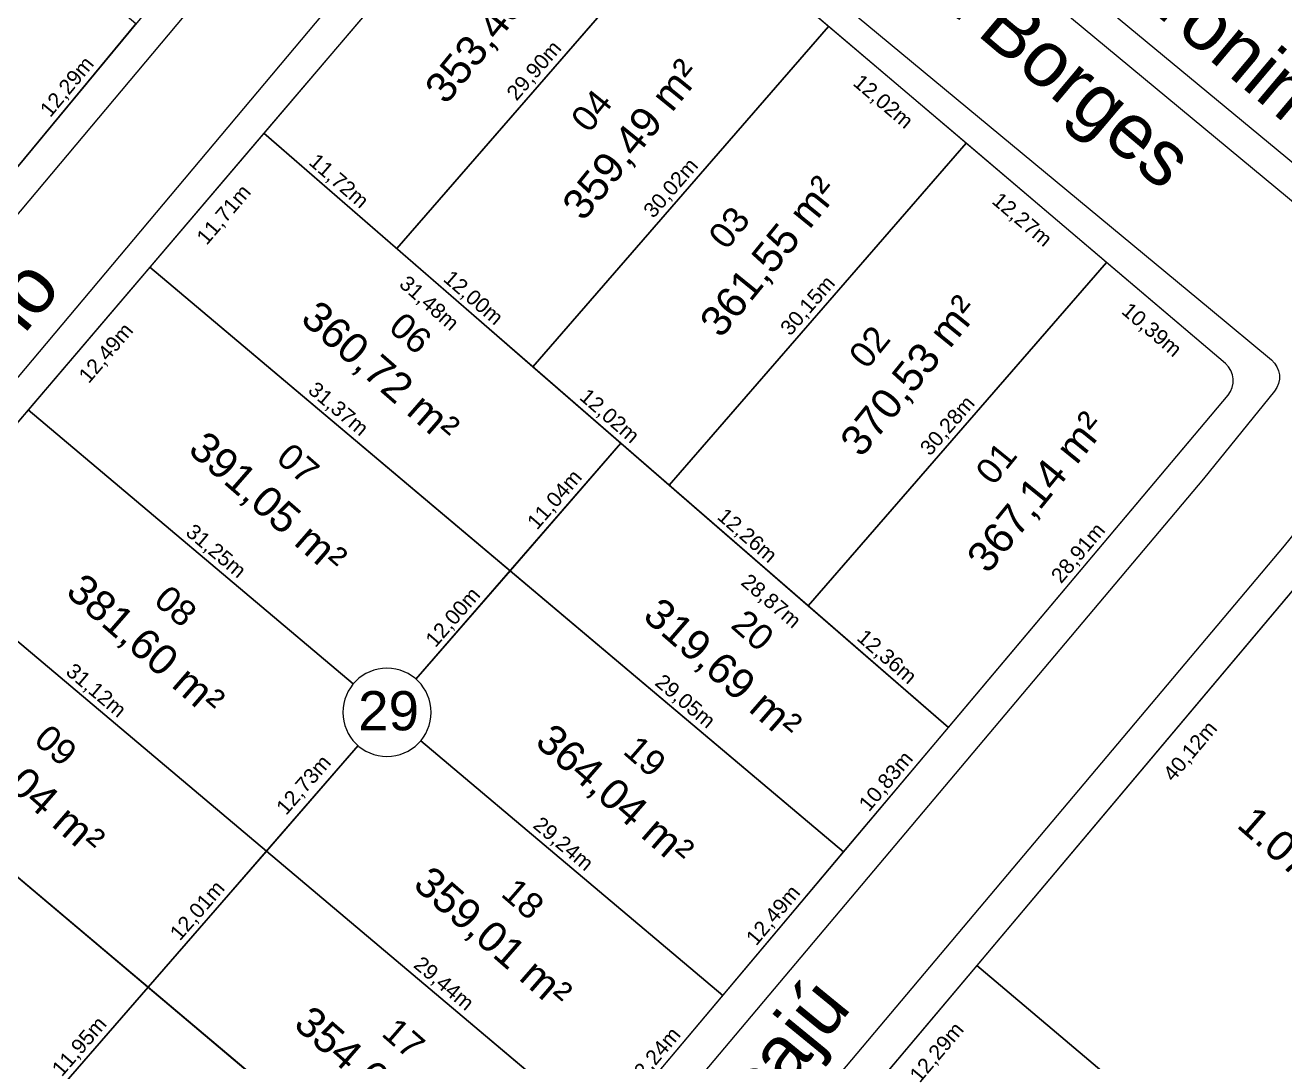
# Model space of a CAD drawing. Header units: metres. Extents: x 3808 to 8215, y 2374 to 6187.
# Drawn here: x 5218.8 to 5302.7, y 3314 to 3383 of the extents above; entities that cross this region are included whole.
import ezdxf

# ---------------------------------------------------------------- set-up
doc = ezdxf.new("R2010")
doc.units = ezdxf.units.M
for name, color, linetype in [('Areas Lotes', 1, 'Continuous'), ('Calçada', 8, 'Continuous'), ('COTAS', 7, 'Continuous'), ('Lote', 7, 'Continuous'), ('Nome das Ruas', 7, 'Continuous'), ('Nº Lote', 7, 'Continuous'), ('Nº. quadra', 7, 'Continuous'), ('quadras', 7, 'Continuous')]:
    doc.layers.add(name, color=color, linetype=linetype)
doc.styles.add('Arial', font='arial.ttf')
doc.dimstyles.new('Copy(2) of ISO-25', dxfattribs={"dimtxt": 1, "dimasz": 2.5, "dimexe": 1.25, "dimexo": 0.625, "dimgap": 0.2, "dimtad": 1, "dimtoh": 1, "dimlfac": 1, "dimzin": 1, "dimtxsty": 'Arial', "dimblk": 'NONE', "dimcen": 0, "dimse1": 1, "dimse2": 1, "dimsd1": 1, "dimsd2": 1, "dimclrt": 256, "dimaunit": 1, "dimadec": 3, "dimazin": 0, "dimtfac": 1, "dimtmove": 0, "dimatfit": 3, "dimldrblk": 'NONE', "dimfxl": 1, "dimtolj": 1, "dimtzin": 0, "dimarcsym": 0})

# ---------------------------------------------------------------- blocks, each defined once
blk = doc.blocks.new('*D1707')
at = {"layer": 'Defpoints', "color": 0, "linetype": 'Continuous', "transparency": 16777216}
for p in [(5282.205, 3320.385), (5284.161, 3318.739), (5274.289, 3310.978)]:
    blk.add_point(p, dxfattribs=at)
at = {"layer": 'COTAS', "linetype": 'Continuous', "lineweight": 5, "transparency": 16777216, "insert": (5279.59, 3314.551), "char_height": 1, "attachment_point": 5, "rotation": 49.92144, "style": 'Arial'}
blk.add_mtext('\\A1;12,29m', dxfattribs=at)
blk = doc.blocks.new('_None')
blk = doc.blocks.new('*D1708')
at = {"layer": 'Defpoints', "color": 0, "linetype": 'Continuous', "transparency": 16777216}
for p in [(5308.034, 3351.081), (5309.99, 3349.435), (5282.205, 3320.385)]:
    blk.add_point(p, dxfattribs=at)
at = {"layer": 'COTAS', "linetype": 'Continuous', "lineweight": 5, "transparency": 16777216, "insert": (5296.462, 3334.603), "char_height": 1, "attachment_point": 5, "rotation": 49.92144, "style": 'Arial'}
blk.add_mtext('\\A1;40,12m', dxfattribs=at)
blk = doc.blocks.new('*D1726')
at = {"layer": 'Defpoints', "color": 0, "linetype": 'Continuous', "transparency": 16777216}
for p in [(5282.205, 3320.385), (5305.148, 3300.969), (5305.148, 3300.969)]:
    blk.add_point(p, dxfattribs=at)
at = {"layer": 'COTAS', "linetype": 'Continuous', "lineweight": 5, "transparency": 16777216, "insert": (5294.194, 3311.288), "char_height": 1, "attachment_point": 5, "rotation": 319.75994, "style": 'Arial'}
blk.add_mtext('\\A1;30,06m', dxfattribs=at)
blk = doc.blocks.new('*D1749')
at = {"layer": 'Defpoints', "color": 0, "linetype": 'Continuous', "transparency": 16777216}
for p in [(5265.289, 3318.382), (5265.289, 3318.382), (5257.409, 3309.02)]:
    blk.add_point(p, dxfattribs=at)
at = {"layer": 'COTAS', "linetype": 'Continuous', "lineweight": 5, "transparency": 16777216, "insert": (5260.736, 3314.217), "char_height": 1, "attachment_point": 5, "rotation": 49.912, "style": 'Arial'}
blk.add_mtext('\\A1;12,24m', dxfattribs=at)
blk = doc.blocks.new('*D1750')
at = {"layer": 'Defpoints', "color": 0, "linetype": 'Continuous', "transparency": 16777216}
for p in [(5273.332, 3327.938), (5273.332, 3327.938), (5265.289, 3318.382)]:
    blk.add_point(p, dxfattribs=at)
at = {"layer": 'COTAS', "linetype": 'Continuous', "lineweight": 5, "transparency": 16777216, "insert": (5268.698, 3323.676), "char_height": 1, "attachment_point": 5, "rotation": 49.912, "style": 'Arial'}
blk.add_mtext('\\A1;12,49m', dxfattribs=at)
blk = doc.blocks.new('*D1751')
at = {"layer": 'Defpoints', "color": 0, "linetype": 'Continuous', "transparency": 16777216}
for p in [(5280.306, 3336.223), (5280.306, 3336.223), (5273.332, 3327.938)]:
    blk.add_point(p, dxfattribs=at)
at = {"layer": 'COTAS', "linetype": 'Continuous', "lineweight": 5, "transparency": 16777216, "insert": (5276.206, 3332.597), "char_height": 1, "attachment_point": 5, "rotation": 49.912, "style": 'Arial'}
blk.add_mtext('\\A1;10,83m', dxfattribs=at)
blk = doc.blocks.new('*D1752')
at = {"layer": 'Defpoints', "color": 0, "linetype": 'Continuous', "transparency": 16777216}
for p in [(5298.923, 3358.341), (5298.923, 3358.341), (5280.306, 3336.223)]:
    blk.add_point(p, dxfattribs=at)
at = {"layer": 'COTAS', "linetype": 'Continuous', "lineweight": 5, "transparency": 16777216, "insert": (5289.002, 3347.798), "char_height": 1, "attachment_point": 5, "rotation": 49.912, "style": 'Arial'}
blk.add_mtext('\\A1;28,91m', dxfattribs=at)
blk = doc.blocks.new('*D1756')
at = {"layer": 'Defpoints', "color": 0, "linetype": 'Continuous', "transparency": 16777216}
for p in [(5219.042, 3357.371), (5220.838, 3355.84), (5211.107, 3348.055)]:
    blk.add_point(p, dxfattribs=at)
at = {"layer": 'COTAS', "linetype": 'Continuous', "lineweight": 5, "transparency": 16777216, "insert": (5216.261, 3351.702), "char_height": 1, "attachment_point": 5, "rotation": 49.57729, "style": 'Arial'}
blk.add_mtext('\\A1;12,24m', dxfattribs=at)
blk = doc.blocks.new('*D1757')
at = {"layer": 'Defpoints', "color": 0, "linetype": 'Continuous', "transparency": 16777216}
for p in [(5227.141, 3366.88), (5228.938, 3365.35), (5219.042, 3357.371)]:
    blk.add_point(p, dxfattribs=at)
at = {"layer": 'COTAS', "linetype": 'Continuous', "lineweight": 5, "transparency": 16777216, "insert": (5224.278, 3361.114), "char_height": 1, "attachment_point": 5, "rotation": 49.57729, "style": 'Arial'}
blk.add_mtext('\\A1;12,49m', dxfattribs=at)
blk = doc.blocks.new('*D1758')
at = {"layer": 'Defpoints', "color": 0, "linetype": 'Continuous', "transparency": 16777216}
for p in [(5234.733, 3375.792), (5236.529, 3374.262), (5227.141, 3366.88)]:
    blk.add_point(p, dxfattribs=at)
at = {"layer": 'COTAS', "linetype": 'Continuous', "lineweight": 5, "transparency": 16777216, "insert": (5232.124, 3370.325), "char_height": 1, "attachment_point": 5, "rotation": 49.57729, "style": 'Arial'}
blk.add_mtext('\\A1;11,71m', dxfattribs=at)
blk = doc.blocks.new('*D1759')
at = {"layer": 'Defpoints', "color": 0, "linetype": 'Continuous', "transparency": 16777216}
for p in [(5253.066, 3397.316), (5254.862, 3395.786), (5234.733, 3375.792)]:
    blk.add_point(p, dxfattribs=at)
at = {"layer": 'COTAS', "linetype": 'Continuous', "lineweight": 5, "transparency": 16777216, "insert": (5245.086, 3385.543), "char_height": 1, "attachment_point": 5, "rotation": 49.57729, "style": 'Arial'}
blk.add_mtext('\\A1;28,27m', dxfattribs=at)
blk = doc.blocks.new('*D1761')
at = {"layer": 'Defpoints', "color": 0, "linetype": 'Continuous', "transparency": 16777216}
for p in [(5263.189, 3390.678), (5272.331, 3382.905), (5270.823, 3381.131)]:
    blk.add_point(p, dxfattribs=at)
at = {"layer": 'COTAS', "linetype": 'Continuous', "lineweight": 5, "transparency": 16777216, "insert": (5266.77, 3385.627), "char_height": 1, "attachment_point": 5, "rotation": 319.63285, "style": 'Arial'}
blk.add_mtext('\\A1;12,00m', dxfattribs=at)
blk = doc.blocks.new('*D1762')
at = {"layer": 'Defpoints', "color": 0, "linetype": 'Continuous', "transparency": 16777216}
for p in [(5272.331, 3382.905), (5281.489, 3375.121), (5279.98, 3373.346)]:
    blk.add_point(p, dxfattribs=at)
at = {"layer": 'COTAS', "linetype": 'Continuous', "lineweight": 5, "transparency": 16777216, "insert": (5275.92, 3377.849), "char_height": 1, "attachment_point": 5, "rotation": 319.63285, "style": 'Arial'}
blk.add_mtext('\\A1;12,02m', dxfattribs=at)
blk = doc.blocks.new('*D1763')
at = {"layer": 'Defpoints', "color": 0, "linetype": 'Continuous', "transparency": 16777216}
for p in [(5281.489, 3375.121), (5290.834, 3367.177), (5289.325, 3365.402)]:
    blk.add_point(p, dxfattribs=at)
at = {"layer": 'COTAS', "linetype": 'Continuous', "lineweight": 5, "transparency": 16777216, "insert": (5285.171, 3369.985), "char_height": 1, "attachment_point": 5, "rotation": 319.63285, "style": 'Arial'}
blk.add_mtext('\\A1;12,27m', dxfattribs=at)
blk = doc.blocks.new('*D1764')
at = {"layer": 'Defpoints', "color": 0, "linetype": 'Continuous', "transparency": 16777216}
for p in [(5290.834, 3367.177), (5298.747, 3360.45), (5297.239, 3358.675)]:
    blk.add_point(p, dxfattribs=at)
at = {"layer": 'COTAS', "linetype": 'Continuous', "lineweight": 5, "transparency": 16777216, "insert": (5293.801, 3362.649), "char_height": 1, "attachment_point": 5, "rotation": 319.63285, "style": 'Arial'}
blk.add_mtext('\\A1;10,39m', dxfattribs=at)
blk = doc.blocks.new('*D1774')
at = {"layer": 'Defpoints', "color": 0, "linetype": 'Continuous', "transparency": 16777216}
for p in [(5195.574, 3329.818), (5219.189, 3309.909), (5219.189, 3309.909)]:
    blk.add_point(p, dxfattribs=at)
at = {"layer": 'COTAS', "linetype": 'Continuous', "lineweight": 5, "transparency": 16777216, "insert": (5207.898, 3320.476), "char_height": 1, "attachment_point": 5, "rotation": 319.86743, "style": 'Arial'}
blk.add_mtext('\\A1;30,89m', dxfattribs=at)
blk = doc.blocks.new('*D1776')
at = {"layer": 'Defpoints', "color": 0, "linetype": 'Continuous', "transparency": 16777216}
for p in [(5203.321, 3338.913), (5227.026, 3318.928), (5227.026, 3318.928)]:
    blk.add_point(p, dxfattribs=at)
at = {"layer": 'COTAS', "linetype": 'Continuous', "lineweight": 5, "transparency": 16777216, "insert": (5215.69, 3329.533), "char_height": 1, "attachment_point": 5, "rotation": 319.86743, "style": 'Arial'}
blk.add_mtext('\\A1;31,01m', dxfattribs=at)
blk = doc.blocks.new('*D1777')
at = {"layer": 'Defpoints', "color": 0, "linetype": 'Continuous', "transparency": 16777216}
for p in [(5227.026, 3318.928), (5249.676, 3299.833), (5249.676, 3299.833)]:
    blk.add_point(p, dxfattribs=at)
at = {"layer": 'COTAS', "linetype": 'Continuous', "lineweight": 5, "transparency": 16777216, "insert": (5238.867, 3309.993), "char_height": 1, "attachment_point": 5, "rotation": 319.86743, "style": 'Arial'}
blk.add_mtext('\\A1;29,62m', dxfattribs=at)
blk = doc.blocks.new('*D1778')
at = {"layer": 'Defpoints', "color": 0, "linetype": 'Continuous', "transparency": 16777216}
for p in [(5211.107, 3348.055), (5234.904, 3327.993), (5234.904, 3327.993)]:
    blk.add_point(p, dxfattribs=at)
at = {"layer": 'COTAS', "linetype": 'Continuous', "lineweight": 5, "transparency": 16777216, "insert": (5223.522, 3338.636), "char_height": 1, "attachment_point": 5, "rotation": 319.86743, "style": 'Arial'}
blk.add_mtext('\\A1;31,12m', dxfattribs=at)
blk = doc.blocks.new('*D1779')
at = {"layer": 'Defpoints', "color": 0, "linetype": 'Continuous', "transparency": 16777216}
for p in [(5234.904, 3327.993), (5257.409, 3309.02), (5257.409, 3309.02)]:
    blk.add_point(p, dxfattribs=at)
at = {"layer": 'COTAS', "linetype": 'Continuous', "lineweight": 5, "transparency": 16777216, "insert": (5246.673, 3319.119), "char_height": 1, "attachment_point": 5, "rotation": 319.86743, "style": 'Arial'}
blk.add_mtext('\\A1;29,44m', dxfattribs=at)
blk = doc.blocks.new('*D1780')
at = {"layer": 'Defpoints', "color": 0, "linetype": 'Continuous', "transparency": 16777216}
for p in [(5219.042, 3357.371), (5242.931, 3337.231), (5242.931, 3337.231)]:
    blk.add_point(p, dxfattribs=at)
at = {"layer": 'COTAS', "linetype": 'Continuous', "lineweight": 5, "transparency": 16777216, "insert": (5231.503, 3347.913), "char_height": 1, "attachment_point": 5, "rotation": 319.86743, "style": 'Arial'}
blk.add_mtext('\\A1;31,25m', dxfattribs=at)
blk = doc.blocks.new('*D1781')
at = {"layer": 'Defpoints', "color": 0, "linetype": 'Continuous', "transparency": 16777216}
for p in [(5242.931, 3337.231), (5265.289, 3318.382), (5265.289, 3318.382)]:
    blk.add_point(p, dxfattribs=at)
at = {"layer": 'COTAS', "linetype": 'Continuous', "lineweight": 5, "transparency": 16777216, "insert": (5254.626, 3328.419), "char_height": 1, "attachment_point": 5, "rotation": 319.86743, "style": 'Arial'}
blk.add_mtext('\\A1;29,24m', dxfattribs=at)
blk = doc.blocks.new('*D1782')
at = {"layer": 'Defpoints', "color": 0, "linetype": 'Continuous', "transparency": 16777216}
for p in [(5227.141, 3366.88), (5251.125, 3346.66), (5251.125, 3346.66)]:
    blk.add_point(p, dxfattribs=at)
at = {"layer": 'COTAS', "linetype": 'Continuous', "lineweight": 5, "transparency": 16777216, "insert": (5239.649, 3357.382), "char_height": 1, "attachment_point": 5, "rotation": 319.86743, "style": 'Arial'}
blk.add_mtext('\\A1;31,37m', dxfattribs=at)
blk = doc.blocks.new('*D1783')
at = {"layer": 'Defpoints', "color": 0, "linetype": 'Continuous', "transparency": 16777216}
for p in [(5251.125, 3346.66), (5273.332, 3327.938), (5273.332, 3327.938)]:
    blk.add_point(p, dxfattribs=at)
at = {"layer": 'COTAS', "linetype": 'Continuous', "lineweight": 5, "transparency": 16777216, "insert": (5262.745, 3337.912), "char_height": 1, "attachment_point": 5, "rotation": 319.86743, "style": 'Arial'}
blk.add_mtext('\\A1;29,05m', dxfattribs=at)
blk = doc.blocks.new('*D1784')
at = {"layer": 'Defpoints', "color": 0, "linetype": 'Continuous', "transparency": 16777216}
for p in [(5234.733, 3375.792), (5258.369, 3354.997), (5256.982, 3353.421)]:
    blk.add_point(p, dxfattribs=at)
at = {"layer": 'COTAS', "linetype": 'Continuous', "lineweight": 5, "transparency": 16777216, "insert": (5245.693, 3364.42), "char_height": 1, "attachment_point": 5, "rotation": 318.65783, "style": 'Arial'}
blk.add_mtext('\\A1;31,48m', dxfattribs=at)
blk = doc.blocks.new('*D1785')
at = {"layer": 'Defpoints', "color": 0, "linetype": 'Continuous', "transparency": 16777216}
for p in [(5258.369, 3354.997), (5280.306, 3336.223), (5278.908, 3334.589)]:
    blk.add_point(p, dxfattribs=at)
at = {"layer": 'COTAS', "linetype": 'Continuous', "lineweight": 5, "transparency": 16777216, "insert": (5268.46, 3344.584), "char_height": 1, "attachment_point": 5, "rotation": 319.44377, "style": 'Arial'}
blk.add_mtext('\\A1;28,87m', dxfattribs=at)
blk = doc.blocks.new('*D1786')
at = {"layer": 'Defpoints', "color": 0, "linetype": 'Continuous', "transparency": 16777216}
for p in [(5227.026, 3318.928), (5227.026, 3318.928), (5219.189, 3309.909)]:
    blk.add_point(p, dxfattribs=at)
at = {"layer": 'COTAS', "linetype": 'Continuous', "lineweight": 5, "transparency": 16777216, "insert": (5222.503, 3314.944), "char_height": 1, "attachment_point": 5, "rotation": 49.01051, "style": 'Arial'}
blk.add_mtext('\\A1;11,95m', dxfattribs=at)
blk = doc.blocks.new('*D1787')
at = {"layer": 'Defpoints', "color": 0, "linetype": 'Continuous', "transparency": 16777216}
for p in [(5234.904, 3327.993), (5234.904, 3327.993), (5227.026, 3318.928)]:
    blk.add_point(p, dxfattribs=at)
at = {"layer": 'COTAS', "linetype": 'Continuous', "lineweight": 5, "transparency": 16777216, "insert": (5230.36, 3323.986), "char_height": 1, "attachment_point": 5, "rotation": 49.01051, "style": 'Arial'}
blk.add_mtext('\\A1;12,01m', dxfattribs=at)
blk = doc.blocks.new('*D1788')
at = {"layer": 'Defpoints', "color": 0, "linetype": 'Continuous', "transparency": 16777216}
for p in [(5241.897, 3336.907), (5242.216, 3336.63), (5233.87, 3327.024)]:
    blk.add_point(p, dxfattribs=at)
at = {"layer": 'COTAS', "linetype": 'Continuous', "lineweight": 5, "transparency": 16777216, "insert": (5237.438, 3332.352), "char_height": 1, "attachment_point": 5, "rotation": 49.01051, "style": 'Arial'}
blk.add_mtext('\\A1;12,73m', dxfattribs=at)
blk = doc.blocks.new('*D1789')
at = {"layer": 'Defpoints', "color": 0, "linetype": 'Continuous', "transparency": 16777216}
for p in [(5251.918, 3347.527), (5251.918, 3347.527), (5243.724, 3338.743)]:
    blk.add_point(p, dxfattribs=at)
at = {"layer": 'COTAS', "linetype": 'Continuous', "lineweight": 5, "transparency": 16777216, "insert": (5247.377, 3343.522), "char_height": 1, "attachment_point": 5, "rotation": 49.01051, "style": 'Arial'}
blk.add_mtext('\\A1;12,00m', dxfattribs=at)
blk = doc.blocks.new('*D1790')
at = {"layer": 'Defpoints', "color": 0, "linetype": 'Continuous', "transparency": 16777216}
for p in [(5258.369, 3354.997), (5258.369, 3354.997), (5251.125, 3346.66)]:
    blk.add_point(p, dxfattribs=at)
at = {"layer": 'COTAS', "linetype": 'Continuous', "lineweight": 5, "transparency": 16777216, "insert": (5254.142, 3351.354), "char_height": 1, "attachment_point": 5, "rotation": 49.01051, "style": 'Arial'}
blk.add_mtext('\\A1;11,04m', dxfattribs=at)
blk = doc.blocks.new('*D1791')
at = {"layer": 'Defpoints', "color": 0, "linetype": 'Continuous', "transparency": 16777216}
for p in [(5234.733, 3375.792), (5243.579, 3368.112), (5243.579, 3368.112)]:
    blk.add_point(p, dxfattribs=at)
at = {"layer": 'COTAS', "linetype": 'Continuous', "lineweight": 5, "transparency": 16777216, "insert": (5239.681, 3372.557), "char_height": 1, "attachment_point": 5, "rotation": 319.03382, "style": 'Arial'}
blk.add_mtext('\\A1;11,72m', dxfattribs=at)
blk = doc.blocks.new('*D1792')
at = {"layer": 'Defpoints', "color": 0, "linetype": 'Continuous', "transparency": 16777216}
for p in [(5243.579, 3368.112), (5252.64, 3360.244), (5252.64, 3360.244)]:
    blk.add_point(p, dxfattribs=at)
at = {"layer": 'COTAS', "linetype": 'Continuous', "lineweight": 5, "transparency": 16777216, "insert": (5248.634, 3364.783), "char_height": 1, "attachment_point": 5, "rotation": 319.03382, "style": 'Arial'}
blk.add_mtext('\\A1;12,00m', dxfattribs=at)
blk = doc.blocks.new('*D1793')
at = {"layer": 'Defpoints', "color": 0, "linetype": 'Continuous', "transparency": 16777216}
for p in [(5252.64, 3360.244), (5261.715, 3352.365), (5261.715, 3352.365)]:
    blk.add_point(p, dxfattribs=at)
at = {"layer": 'COTAS', "linetype": 'Continuous', "lineweight": 5, "transparency": 16777216, "insert": (5257.702, 3356.91), "char_height": 1, "attachment_point": 5, "rotation": 319.03382, "style": 'Arial'}
blk.add_mtext('\\A1;12,02m', dxfattribs=at)
blk = doc.blocks.new('*D1794')
at = {"layer": 'Defpoints', "color": 0, "linetype": 'Continuous', "transparency": 16777216}
for p in [(5261.715, 3352.365), (5271.174, 3344.552), (5270.976, 3344.324)]:
    blk.add_point(p, dxfattribs=at)
at = {"layer": 'COTAS', "linetype": 'Continuous', "lineweight": 5, "transparency": 16777216, "insert": (5266.87, 3348.95), "char_height": 1, "attachment_point": 5, "rotation": 319.03382, "style": 'Arial'}
blk.add_mtext('\\A1;12,26m', dxfattribs=at)
blk = doc.blocks.new('*D1795')
at = {"layer": 'Defpoints', "color": 0, "linetype": 'Continuous', "transparency": 16777216}
for p in [(5271.174, 3344.552), (5280.306, 3336.223), (5280.306, 3336.223)]:
    blk.add_point(p, dxfattribs=at)
at = {"layer": 'COTAS', "linetype": 'Continuous', "lineweight": 5, "transparency": 16777216, "insert": (5276.166, 3340.879), "char_height": 1, "attachment_point": 5, "rotation": 319.03382, "style": 'Arial'}
blk.add_mtext('\\A1;12,36m', dxfattribs=at)
blk = doc.blocks.new('*D1796')
at = {"layer": 'Defpoints', "color": 0, "linetype": 'Continuous', "transparency": 16777216}
for p in [(5263.189, 3390.678), (5263.189, 3390.678), (5243.579, 3368.112)]:
    blk.add_point(p, dxfattribs=at)
at = {"layer": 'COTAS', "linetype": 'Continuous', "lineweight": 5, "transparency": 16777216, "insert": (5252.779, 3379.92), "char_height": 1, "attachment_point": 5, "rotation": 49.00915, "style": 'Arial'}
blk.add_mtext('\\A1;29,90m', dxfattribs=at)
blk = doc.blocks.new('*D1797')
at = {"layer": 'Defpoints', "color": 0, "linetype": 'Continuous', "transparency": 16777216}
for p in [(5272.331, 3382.905), (5272.331, 3382.905), (5252.64, 3360.244)]:
    blk.add_point(p, dxfattribs=at)
at = {"layer": 'COTAS', "linetype": 'Continuous', "lineweight": 5, "transparency": 16777216, "insert": (5261.881, 3372.1), "char_height": 1, "attachment_point": 5, "rotation": 49.01051, "style": 'Arial'}
blk.add_mtext('\\A1;30,02m', dxfattribs=at)
blk = doc.blocks.new('*D1798')
at = {"layer": 'Defpoints', "color": 0, "linetype": 'Continuous', "transparency": 16777216}
for p in [(5281.489, 3375.121), (5281.489, 3375.121), (5261.715, 3352.365)]:
    blk.add_point(p, dxfattribs=at)
at = {"layer": 'COTAS', "linetype": 'Continuous', "lineweight": 5, "transparency": 16777216, "insert": (5270.997, 3364.269), "char_height": 1, "attachment_point": 5, "rotation": 49.01051, "style": 'Arial'}
blk.add_mtext('\\A1;30,15m', dxfattribs=at)
blk = doc.blocks.new('*D1799')
at = {"layer": 'Defpoints', "color": 0, "linetype": 'Continuous', "transparency": 16777216}
for p in [(5290.834, 3367.177), (5290.834, 3367.177), (5270.976, 3344.324)]:
    blk.add_point(p, dxfattribs=at)
at = {"layer": 'COTAS', "linetype": 'Continuous', "lineweight": 5, "transparency": 16777216, "insert": (5280.3, 3356.276), "char_height": 1, "attachment_point": 5, "rotation": 49.01051, "style": 'Arial'}
blk.add_mtext('\\A1;30,28m', dxfattribs=at)
blk = doc.blocks.new('*D1810')
at = {"layer": 'Defpoints', "color": 0, "linetype": 'Continuous', "transparency": 16777216}
for p in [(5226.221, 3383.07), (5226.221, 3383.07), (5218.384, 3373.599)]:
    blk.add_point(p, dxfattribs=at)
at = {"layer": 'COTAS', "linetype": 'Continuous', "lineweight": 5, "transparency": 16777216, "insert": (5221.685, 3378.845), "char_height": 1, "attachment_point": 5, "rotation": 50.39272, "style": 'Arial'}
blk.add_mtext('\\A1;12,29m', dxfattribs=at)
blk = doc.blocks.new('*D1849')
at = {"layer": 'Defpoints', "color": 0, "linetype": 'Continuous', "transparency": 16777216}
for p in [(5202.586, 3403.065), (5226.221, 3383.07), (5224.629, 3381.188)]:
    blk.add_point(p, dxfattribs=at)
at = {"layer": 'COTAS', "linetype": 'Continuous', "lineweight": 5, "transparency": 16777216, "insert": (5213.329, 3391.797), "char_height": 1, "attachment_point": 5, "rotation": 319.77012, "style": 'Arial'}
blk.add_mtext('\\A1;30,96m', dxfattribs=at)

msp = doc.modelspace()

# ---------------------------------------------------------------- linework, layer by layer
at = {"layer": 'Calçada', "linetype": 'Continuous', "lineweight": 5}
for p, q in [((5260.943, 3408.903), (5304.798, 3372.532)), ((5307.854, 3367.388), (5259.657, 3407.371)), ((5246.832, 3404.355), (5168.426, 3310.964))]:
    msp.add_line(p, q, dxfattribs=at)
at = {"layer": 'Calçada', "linetype": 'Continuous', "lineweight": 5, "flags": 128}
for points in [[(5252.232, 3399.9, -0.412456), (5254.338, 3400.09), (5297.768, 3364.071), (5301.808, 3360.708, -0.410662), (5302.013, 3358.609), (5297.286, 3352.788), (5227.598, 3269.983), (5223.374, 3265.173, -0.398565), (5221.319, 3264.984), (5218.645, 3267.089), (5176.883, 3302.07), (5174.041, 3304.412, -0.416902), (5173.846, 3306.534), (5252.232, 3399.9)], [(5307.37, 3354.102, -0.417775), (5309.494, 3354.31), (5357.138, 3314.65, -0.41701), (5357.322, 3312.526), (5352.112, 3306.387), (5283.181, 3224.557), (5278.701, 3219.236, -0.411877), (5276.596, 3219.048), (5271.889, 3222.948), (5232.476, 3256.2), (5229.187, 3258.789, -0.430037), (5228.988, 3260.957), (5232.906, 3265.419), (5302.681, 3348.328), (5307.37, 3354.102)]]:
    msp.add_lwpolyline(points, format="xyb", dxfattribs=at)
at = {"layer": 'Lote', "linetype": 'Continuous', "lineweight": 5}
for p, q in [((5243.579, 3368.112), (5263.189, 3390.678)), ((5252.64, 3360.244), (5272.331, 3382.905)), ((5234.733, 3375.792), (5280.306, 3336.223)), ((5261.715, 3352.365), (5281.489, 3375.121)), ((5270.976, 3344.324), (5290.834, 3367.177)), ((5227.141, 3366.88), (5273.332, 3327.938)), ((5219.042, 3357.371), (5240.685, 3339.124)), ((5244.858, 3339.448), (5258.504, 3355.153)), ((5211.107, 3348.055), (5257.409, 3309.02)), ((5203.321, 3338.913), (5249.676, 3299.833)), ((5245.177, 3335.338), (5265.289, 3318.382)), ((5219.189, 3309.909), (5241.004, 3335.014)), ((5305.148, 3300.969), (5282.205, 3320.385))]:
    msp.add_line(p, q, dxfattribs=at)
at = {"layer": 'Lote', "linetype": 'Continuous', "lineweight": 5, "flags": 128}
for points in [[(5202.586, 3403.065), (5194.988, 3393.772), (5218.384, 3373.599), (5226.221, 3383.07)], [(5243.579, 3368.112), (5252.64, 3360.244), (5272.331, 3382.905), (5263.189, 3390.678)], [(5252.64, 3360.244), (5261.715, 3352.365), (5281.489, 3375.121), (5272.331, 3382.905)], [(5251.125, 3346.66), (5258.504, 3355.153), (5234.733, 3375.792), (5227.141, 3366.88)], [(5261.715, 3352.365), (5270.976, 3344.324), (5290.834, 3367.177), (5281.489, 3375.121)], [(5273.332, 3327.938), (5280.306, 3336.223), (5258.504, 3355.153), (5251.125, 3346.66)], [(5227.026, 3318.928), (5234.904, 3327.993), (5211.107, 3348.055), (5203.321, 3338.913)], [(5219.189, 3309.909), (5227.026, 3318.928), (5203.321, 3338.913), (5195.574, 3329.818)], [(5234.904, 3327.993), (5227.026, 3318.928), (5249.676, 3299.833), (5257.409, 3309.02)], [(5241.983, 3290.693), (5249.676, 3299.833), (5227.026, 3318.928), (5219.189, 3309.909)]]:
    msp.add_lwpolyline(points, close=True, dxfattribs=at)
for points in [[(5263.189, 3390.678), (5255.179, 3397.486, 0.41393), (5253.066, 3397.316), (5234.733, 3375.792), (5243.579, 3368.112)], [(5298.923, 3358.341, 0.412787), (5298.747, 3360.45), (5290.834, 3367.177), (5270.976, 3344.324), (5280.306, 3336.223)], [(5327.478, 3336.563), (5310.152, 3351.259, 0.415368), (5308.034, 3351.081), (5282.205, 3320.385), (5305.148, 3300.969), (5312.733, 3309.949), (5308.222, 3313.766)]]:
    msp.add_lwpolyline(points, format="xyb", close=True, dxfattribs=at)
for points in [[(5244.858, 3339.448), (5251.125, 3346.66), (5227.141, 3366.88), (5219.042, 3357.371), (5240.685, 3339.124)], [(5240.685, 3339.124), (5219.042, 3357.371), (5211.107, 3348.055), (5234.904, 3327.993), (5241.004, 3335.014)], [(5245.177, 3335.338), (5265.289, 3318.382), (5273.332, 3327.938), (5251.125, 3346.66), (5244.858, 3339.448)], [(5241.004, 3335.014), (5234.904, 3327.993), (5257.409, 3309.02), (5265.289, 3318.382), (5245.177, 3335.338)], [(5299.11, 3293.821), (5305.148, 3300.969), (5282.205, 3320.385), (5274.289, 3310.978), (5294.972, 3293.475)]]:
    msp.add_lwpolyline(points, dxfattribs=at)
at = {"layer": 'Nº. quadra', "lineweight": 5}
for start, end in [(0, 180), (180, 0)]:
    msp.add_arc((5242.931, 3337.231), 2.937, start, end, dxfattribs=at)
at = {"layer": 'quadras', "linetype": 'Continuous', "lineweight": 5}
for p, q in [((5169.146, 3314.096), (5243.433, 3403.871)), ((5253.066, 3397.316), (5176.696, 3307.654)), ((5298.747, 3360.45), (5255.179, 3397.486)), ((5223.201, 3268.38), (5298.923, 3358.341)), ((5308.034, 3351.081), (5232.255, 3261.023))]:
    msp.add_line(p, q, dxfattribs=at)
msp.add_arc((5297.776, 3359.307), 1.5, 319.912, 49.63285, dxfattribs=at)

# ---------------------------------------------------------------- texts
at = {"layer": 'Areas Lotes', "color": 1, "lineweight": 5, "style": 'Arial'}
for s, height, rotation, p in [('353,43 m²', 2.0071, 50.94257, (5246.859, 3377.632)), ('359,49 m²', 2.0071, 50.94257, (5256.002, 3369.859)), ('361,55 m²', 2.0071, 50.94257, (5265.159, 3362.075)), ('360,72 m²', 2.0071, 318.90341, (5237.09, 3363.297)), ('370,53 m²', 2.0071, 50.94257, (5274.504, 3354.131)), ('367,14 m²', 2.0071, 50.94257, (5282.941, 3346.386)), ('391,05 m²', 2.0071, 318.90341, (5229.605, 3354.595)), ('381,60 m²', 2.0071, 318.90341, (5221.458, 3345.125)), ('319,69 m²', 2.0071, 318.90341, (5259.877, 3343.513)), ('373,04 m²', 2.0071, 318.90341, (5213.477, 3335.849)), ('364,04 m²', 2.0071, 318.90341, (5252.7, 3335.124)), ('1.075,34 m²', 2.00712, 318.90341, (5299.421, 3329.634)), ('359,01 m²', 2.0071, 318.90341, (5244.582, 3325.631)), ('354,61 m²', 2.0071, 318.90341, (5236.628, 3316.331))]:
    msp.add_text(s, height=height, rotation=rotation, dxfattribs=at).set_placement(p)
at = {"layer": 'Nome das Ruas', "lineweight": 5, "style": 'Arial'}
for s, height, rotation, p in [('Av. Pastor Gerônimo ', 3.68425, 319.86216, (5269.564, 3404.368, 190.804)), ('Ferreira Borges', 3.68425, 319.86216, (5267.258, 3394.936, 190.804)), ('Rua Maceió', 3.6842, 50.27315, (5203.786, 3344.337, 190.804)), ('Rua Aracajú', 3.68425, 50.70263, (5255.981, 3295.611, 190.804))]:
    msp.add_text(s, height=height, rotation=rotation, dxfattribs=at).set_placement(p)
at = {"layer": 'Nº Lote', "lineweight": 5, "style": 'Arial'}
for s, rotation, p in [('04', 50.94257, (5256.372, 3375.734, 1.156)), ('03', 50.94257, (5265.529, 3367.95, 1.156)), ('06', 318.90341, (5242.948, 3362.718, 1.156)), ('02', 50.94257, (5274.875, 3360.006, 1.156)), ('07', 318.90341, (5235.463, 3354.016, 1.156)), ('01', 50.94257, (5283.311, 3352.261, 1.156)), ('08', 318.90341, (5227.316, 3344.546, 1.156)), ('20', 318.90341, (5265.735, 3342.933, 1.156)), ('09', 318.90341, (5219.335, 3335.27, 1.156)), ('19', 318.90341, (5258.558, 3334.545, 1.156)), ('18', 318.90341, (5250.439, 3325.052, 1.156)), ('17', 318.90341, (5242.486, 3315.752, 1.156))]:
    msp.add_text(s, height=1.706, rotation=rotation, dxfattribs=at).set_placement(p)
at = {"layer": 'Nº. quadra', "lineweight": 5, "style": 'Arial'}
msp.add_text('29', height=2.6083, dxfattribs=at).set_placement((5241.01, 3336.035))

# ---------------------------------------------------------------- dimensions: what is measured, and where the dimension line sits
at = {"layer": 'COTAS', "linetype": 'Continuous', "lineweight": 5}
for p1, p2, distance, picture, middle in [((5202.586, 3403.065), (5226.221, 3383.07), -2.465, '*D1849', (5213.329, 3391.797)), ((5243.579, 3368.112), (5263.189, 3390.678), 0, '*D1796', (5252.779, 3379.92)), ((5252.64, 3360.244), (5272.331, 3382.905), 0, '*D1797', (5261.881, 3372.1)), ((5234.733, 3375.792), (5258.369, 3354.997), -2.099, '*D1784', (5245.693, 3364.42)), ((5234.7327, 3375.7923), (5243.5787, 3368.1118), 0, '*D1791', (5239.6808, 3372.5568)), ((5261.715, 3352.365), (5281.489, 3375.121), 0, '*D1798', (5270.997, 3364.269)), ((5270.976, 3344.324), (5290.834, 3367.177), 0, '*D1799', (5280.3, 3356.276)), ((5227.141, 3366.88), (5251.125, 3346.66), 0, '*D1782', (5239.649, 3357.382)), ((5219.042, 3357.371), (5242.931, 3337.231), 0, '*D1780', (5231.503, 3347.913)), ((5258.369, 3354.997), (5280.306, 3336.223), -2.151, '*D1785', (5268.46, 3344.584)), ((5211.1073, 3348.0548), (5234.9037, 3327.9933), 0, '*D1778', (5223.5218, 3338.6364)), ((5251.125, 3346.66), (5273.332, 3327.938), 0, '*D1783', (5262.745, 3337.912)), ((5203.321, 3338.913), (5227.026, 3318.928), 0, '*D1776', (5215.69, 3329.533)), ((5242.931, 3337.231), (5265.289, 3318.382), 0, '*D1781', (5254.626, 3328.419)), ((5195.574, 3329.818), (5219.189, 3309.909), 0, '*D1774', (5207.898, 3320.476)), ((5234.904, 3327.993), (5257.409, 3309.02), 0, '*D1779', (5246.673, 3319.119)), ((5282.205, 3320.385), (5305.148, 3300.969), 0, '*D1726', (5294.194, 3311.288)), ((5219.189, 3309.909), (5227.026, 3318.928), 0, '*D1786', (5222.503, 3314.944)), ((5227.0263, 3318.9279), (5249.6758, 3299.8332), 0, '*D1777', (5238.8673, 3309.993))]:
    dim = msp.add_aligned_dim(p1=p1, p2=p2, distance=distance, dimstyle='Copy(2) of ISO-25', override={"dimpost": 'm'}, dxfattribs=at)
    dim.commit()
    dim.dimension.update_dxf_attribs({"geometry": picture, "text_midpoint": middle})
for base, p1, p2, angle, picture, middle in [((5254.862, 3395.786), (5234.733, 3375.792), (5253.066, 3397.316), 229.57729, '*D1759', (5245.086, 3385.543)), ((5270.823, 3381.131), (5263.189, 3390.678), (5272.331, 3382.905), 139.63285, '*D1761', (5266.77, 3385.627)), ((5226.221, 3383.07), (5218.384, 3373.599), (5226.221, 3383.07), 230.39272, '*D1810', (5221.685, 3378.845)), ((5279.98, 3373.346), (5272.331, 3382.905), (5281.489, 3375.121), 139.63285, '*D1762', (5275.92, 3377.849)), ((5236.529, 3374.262), (5227.141, 3366.88), (5234.733, 3375.792), 229.57729, '*D1758', (5232.124, 3370.325)), ((5289.325, 3365.402), (5281.489, 3375.121), (5290.834, 3367.177), 139.63285, '*D1763', (5285.171, 3369.985)), ((5252.64, 3360.244), (5243.579, 3368.112), (5252.64, 3360.244), 139.03382, '*D1792', (5248.634, 3364.783)), ((5297.239, 3358.675), (5290.834, 3367.177), (5298.747, 3360.45), 139.63285, '*D1764', (5293.801, 3362.649)), ((5228.938, 3365.35), (5219.042, 3357.371), (5227.141, 3366.88), 229.57729, '*D1757', (5224.278, 3361.114)), ((5261.715, 3352.365), (5252.64, 3360.244), (5261.715, 3352.365), 139.03382, '*D1793', (5257.702, 3356.91)), ((5298.923, 3358.341), (5280.306, 3336.223), (5298.923, 3358.341), 229.912, '*D1752', (5289.002, 3347.798)), ((5220.838, 3355.84), (5211.107, 3348.055), (5219.042, 3357.371), 229.57729, '*D1756', (5216.261, 3351.702)), ((5258.369, 3354.997), (5251.125, 3346.66), (5258.369, 3354.997), 229.01051, '*D1790', (5254.142, 3351.354)), ((5270.976, 3344.324), (5261.715, 3352.365), (5271.174, 3344.552), 139.03382, '*D1794', (5266.87, 3348.95)), ((5309.99, 3349.435), (5282.205, 3320.385), (5308.034, 3351.081), 229.92144, '*D1708', (5296.462, 3334.603)), ((5251.9182, 3347.5272), (5243.7244, 3338.7432), (5251.9182, 3347.5272), 229.01051, '*D1789', (5247.3765, 3343.5217)), ((5280.306, 3336.223), (5271.174, 3344.552), (5280.306, 3336.223), 139.03382, '*D1795', (5276.166, 3340.879)), ((5242.216, 3336.63), (5233.87, 3327.024), (5241.897, 3336.907), 229.01051, '*D1788', (5237.438, 3332.352)), ((5280.306, 3336.223), (5273.332, 3327.938), (5280.306, 3336.223), 229.912, '*D1751', (5276.206, 3332.597)), ((5234.904, 3327.993), (5227.026, 3318.928), (5234.904, 3327.993), 229.01051, '*D1787', (5230.36, 3323.986)), ((5273.332, 3327.938), (5265.289, 3318.382), (5273.332, 3327.938), 229.912, '*D1750', (5268.698, 3323.676)), ((5284.161, 3318.739), (5274.289, 3310.978), (5282.205, 3320.385), 229.92144, '*D1707', (5279.59, 3314.551)), ((5265.289, 3318.382), (5257.409, 3309.02), (5265.289, 3318.382), 229.912, '*D1749', (5260.736, 3314.217))]:
    dim = msp.add_linear_dim(base=base, p1=p1, p2=p2, angle=angle, dimstyle='Copy(2) of ISO-25', override={"dimpost": 'm', "dimtmove": 1}, dxfattribs=at)
    dim.commit()
    dim.dimension.update_dxf_attribs({"geometry": picture, "text_midpoint": middle})

doc.saveas('drawing.dxf')
